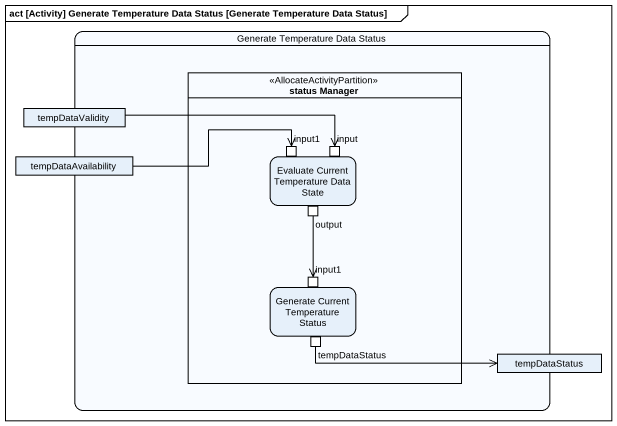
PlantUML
@startuml
mainframe act [Activity] Generate Temperature Data Status [Generate Temperature Data Status]
hide empty description
state "Generate Temperature Data Status" as Generate_Temperature_Data {
  state "status Manager" as status_Manager <<AllocateActivityPartition>> {
    state "Evaluate Current Temperature Data State" as Evaluate_Current {
      state input1 <<inputPin>>
      state input <<inputPin>>
      state output <<outputPin>>
    }
    state "Generate Current Temperature Status" as Generate_Current {
      state "input1" as input1_2 <<inputPin>>
      state tempDataStatus <<outputPin>>
    }
  }
  state tempDataValidity <<object>>
  state tempDataAvailability <<object>>
  state "tempDataStatus" as tempDataStatus_2 <<object>>
}
tempDataValidity -right-> input
tempDataAvailability -right-> input1
output --> input1_2
tempDataStatus -right-> tempDataStatus_2
@enduml
